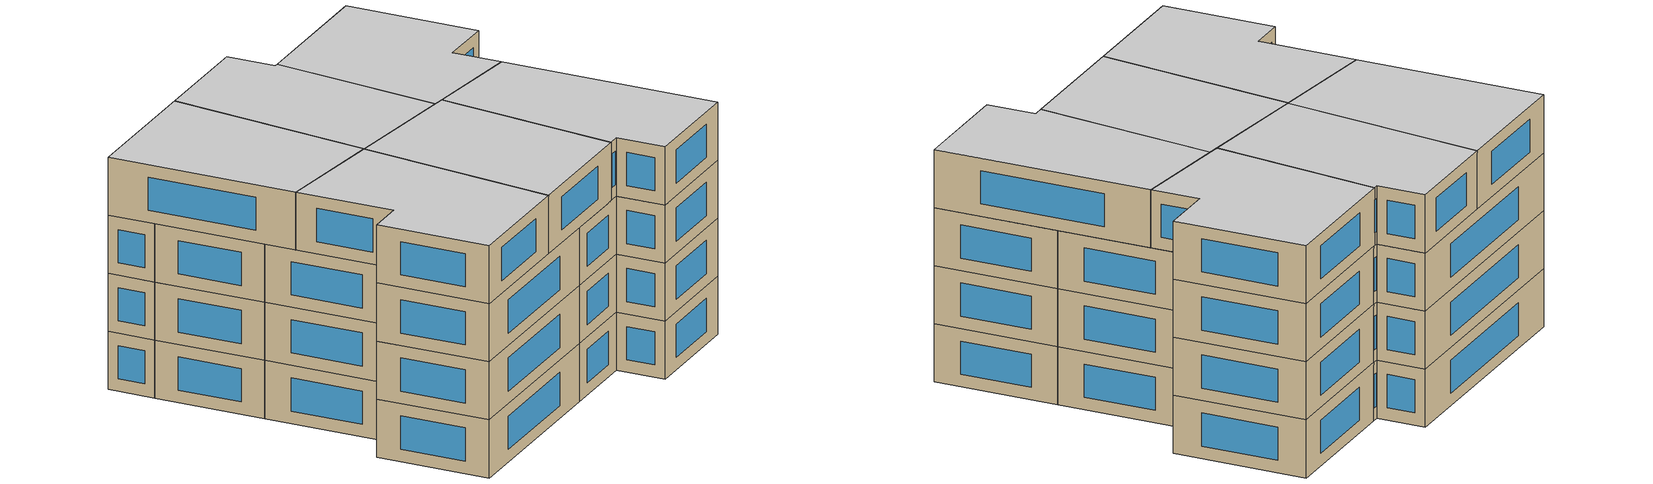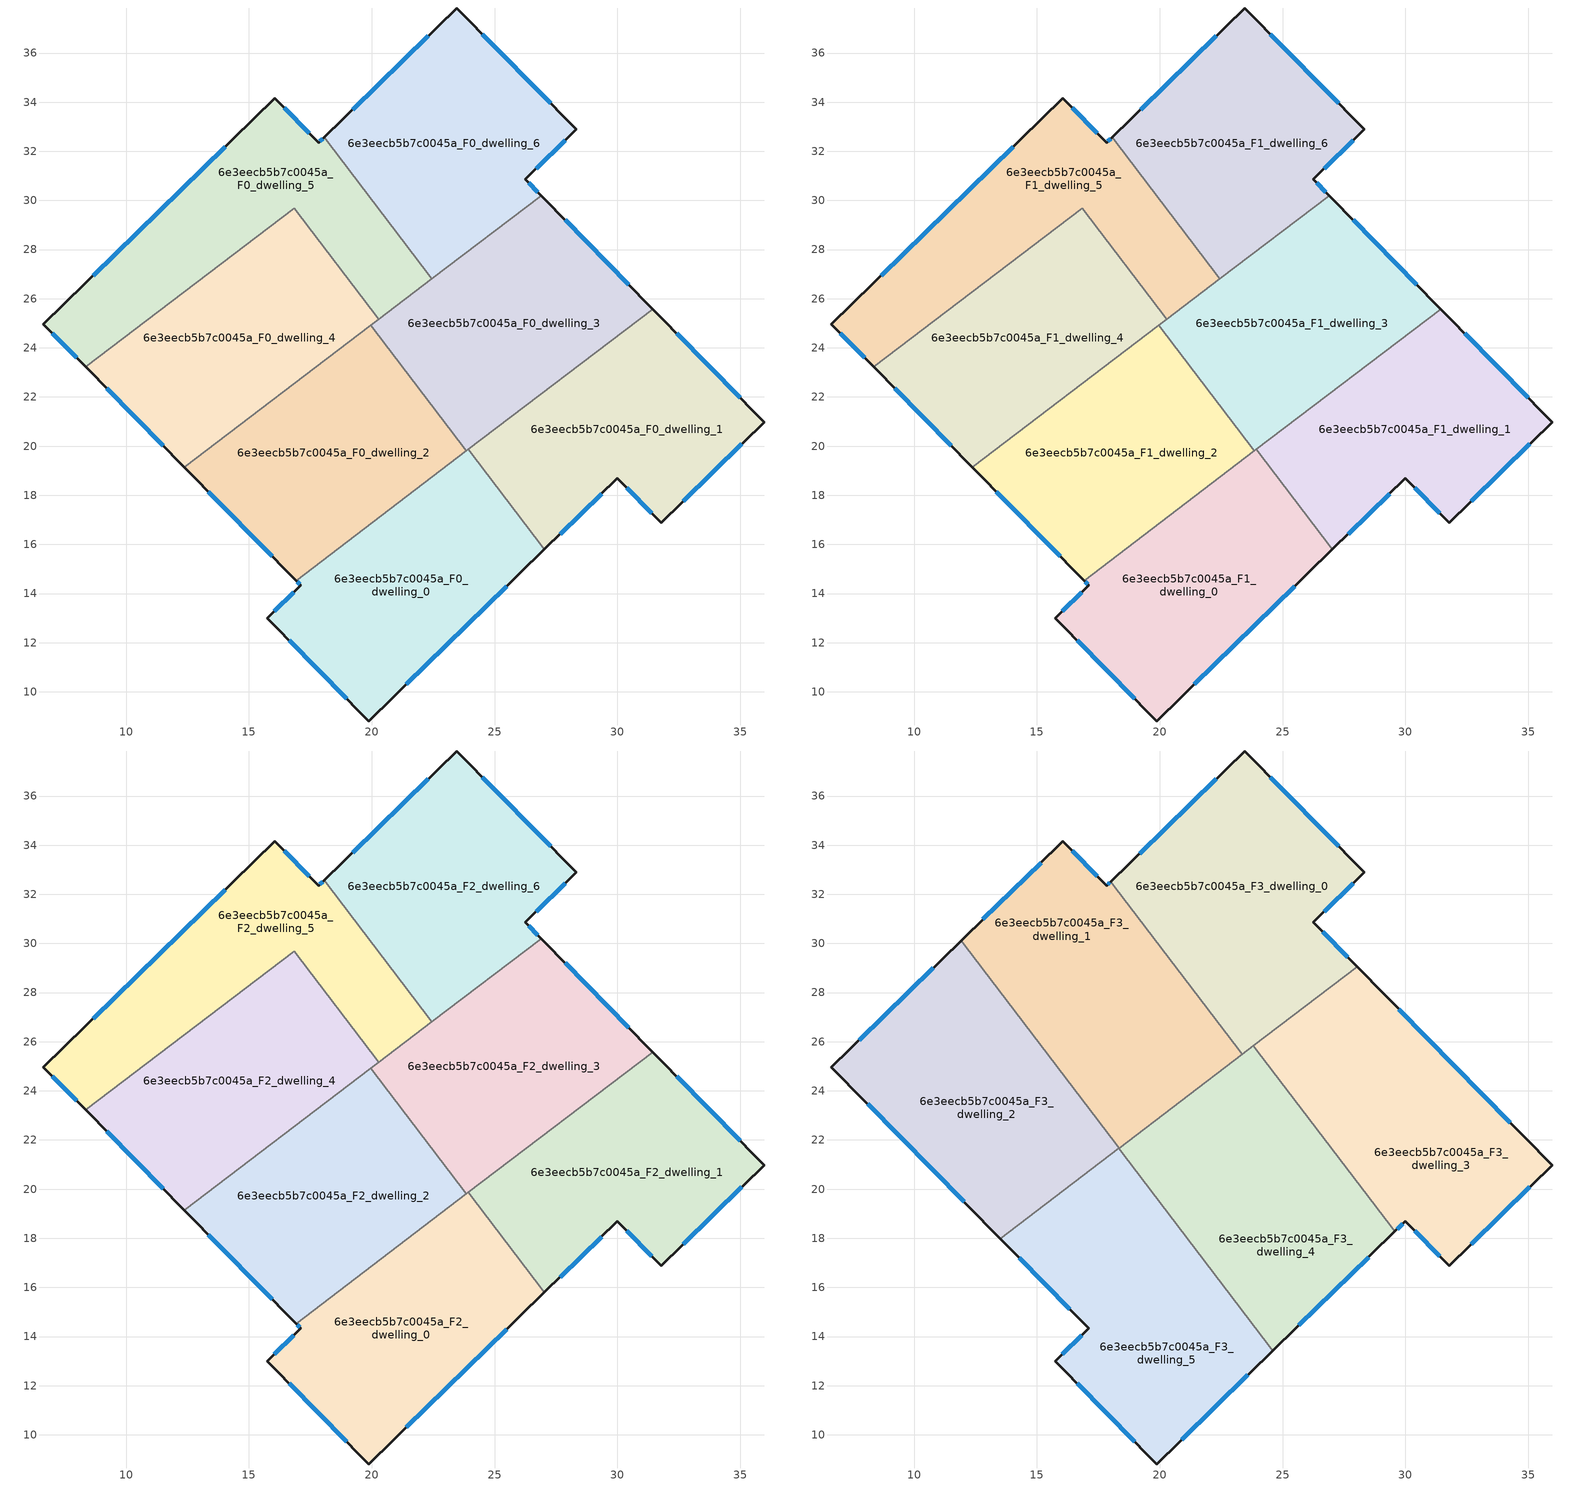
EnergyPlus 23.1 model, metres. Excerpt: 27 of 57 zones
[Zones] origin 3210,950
6e3eecb5b7c0045a_F0_dwelling_0
 floor ground (EU_floor_Construction): 23.93,19.86 27.03,15.8 19.88,8.81 15.75,13 17.11,14.33 16.92,14.52 z0
 wall outside (EU_wall_Construction): 16.92,14.52 17.11,14.33 15.75,13 19.88,8.81 27.03,15.8 z0:3
 wall to 6e3eecb5b7c0045a_F0_dwelling_1 (EU_wall_Construction): 27.03,15.8 23.93,19.86 z0:3
 wall to 6e3eecb5b7c0045a_F0_dwelling_2 (EU_wall_Construction): 23.85,19.8 16.92,14.52 z0:3
 wall to 6e3eecb5b7c0045a_F0_dwelling_3 (EU_wall_Construction): 23.93,19.86 23.85,19.8 z0:3
 window (EU_Window_Construction): 16.82,14.04 16.04,13.28 / 16.96,14.48 17.07,14.37 / 21.41,10.31 25.5,14.3 / 16.63,12.1 18.99,9.71 z0.64:2.36
6e3eecb5b7c0045a_F0_dwelling_1
 floor ground (EU_floor_Construction): 31.44,25.58 35.97,20.98 31.78,16.88 29.99,18.69 27.03,15.8 23.93,19.86 z0
 wall outside (EU_wall_Construction): 27.03,15.8 29.99,18.69 31.78,16.88 35.97,20.98 31.44,25.58 z0:3
 wall to 6e3eecb5b7c0045a_F0_dwelling_3 (EU_wall_Construction): 31.44,25.58 23.93,19.86 z0:3
 window (EU_Window_Construction): 35,21.96 32.41,24.59 / 32.67,17.76 35.07,20.1 / 30.37,18.3 31.39,17.27 / 27.66,16.42 29.36,18.07 z0.64:2.36
6e3eecb5b7c0045a_F0_dwelling_2
 floor ground (EU_floor_Construction): 19.96,24.91 23.85,19.8 16.92,14.52 12.38,19.14 z0
 wall outside (EU_wall_Construction): 12.38,19.14 16.92,14.52 z0:3
 wall to 6e3eecb5b7c0045a_F0_dwelling_3 (EU_wall_Construction): 23.85,19.8 19.96,24.91 z0:3
 wall to 6e3eecb5b7c0045a_F0_dwelling_4 (EU_wall_Construction): 19.96,24.91 12.38,19.14 z0:3
 window (EU_Window_Construction): 13.35,18.15 15.95,15.51 z0.64:2.36
6e3eecb5b7c0045a_F0_dwelling_3
 floor ground (EU_floor_Construction): 26.9,30.2 31.44,25.58 23.85,19.8 19.96,24.91 z0
 wall outside (EU_wall_Construction): 31.44,25.58 26.9,30.2 z0:3
 wall to 6e3eecb5b7c0045a_F0_dwelling_6 (EU_wall_Construction): 26.9,30.2 22.45,26.81 z0:3
 wall to 6e3eecb5b7c0045a_F0_dwelling_5 (EU_wall_Construction): 22.45,26.81 20.29,25.16 z0:3
 wall to 6e3eecb5b7c0045a_F0_dwelling_4 (EU_wall_Construction): 20.29,25.16 19.96,24.91 z0:3
 window (EU_Window_Construction): 30.47,26.57 27.87,29.21 z0.64:2.36
6e3eecb5b7c0045a_F0_dwelling_4
 floor ground (EU_floor_Construction): 16.84,29.69 20.29,25.16 12.38,19.14 8.35,23.22 z0
 wall outside (EU_wall_Construction): 8.35,23.22 12.38,19.14 z0:3
 wall to 6e3eecb5b7c0045a_F0_dwelling_5 (EU_wall_Construction): 20.29,25.16 16.84,29.69 8.35,23.22 z0:3
 window (EU_Window_Construction): 9.21,22.35 11.51,20.01 z0.64:2.36
6e3eecb5b7c0045a_F0_dwelling_5
 floor ground (EU_floor_Construction): 18.06,32.57 22.45,26.81 20.29,25.16 16.84,29.69 8.35,23.22 6.64,24.96 16.06,34.16 17.85,32.35 z0
 wall outside (EU_wall_Construction): 18.06,32.57 17.85,32.35 16.06,34.16 6.64,24.96 8.35,23.22 z0:3
 wall to 6e3eecb5b7c0045a_F0_dwelling_6 (EU_wall_Construction): 22.45,26.81 18.06,32.57 z0:3
 window (EU_Window_Construction): 7.01,24.59 7.99,23.59 / 14.04,32.19 8.66,26.93 / 17.46,32.74 16.44,33.77 / 18.02,32.52 17.89,32.4 z0.64:2.36
6e3eecb5b7c0045a_F0_dwelling_6
 floor ground (EU_floor_Construction): 23.46,37.83 28.32,32.89 26.24,30.86 26.9,30.2 22.45,26.81 18.06,32.57 z0
 wall outside (EU_wall_Construction): 26.9,30.2 26.24,30.86 28.32,32.89 23.46,37.83 18.06,32.57 z0:3
 window (EU_Window_Construction): 22.3,36.7 19.22,33.69 / 27.28,33.95 24.5,36.77 / 26.69,31.29 27.88,32.46 / 26.76,30.34 26.38,30.72 z0.64:2.36
6e3eecb5b7c0045a_F1_dwelling_0
 floor to 6e3eecb5b7c0045a_F0_dwelling_0 (EU_floor_Construction): 23.93,19.86 27.03,15.8 19.88,8.81 15.75,13 17.11,14.33 16.92,14.52 z3
 wall outside (EU_wall_Construction): 16.92,14.52 17.11,14.33 15.75,13 19.88,8.81 27.03,15.8 z3:6
 wall to 6e3eecb5b7c0045a_F1_dwelling_1 (EU_wall_Construction): 27.03,15.8 23.93,19.86 z3:6
 wall to 6e3eecb5b7c0045a_F1_dwelling_2 (EU_wall_Construction): 23.85,19.8 16.92,14.52 z3:6
 wall to 6e3eecb5b7c0045a_F1_dwelling_3 (EU_wall_Construction): 23.93,19.86 23.85,19.8 z3:6
 window (EU_Window_Construction): 16.82,14.04 16.04,13.28 / 16.96,14.48 17.07,14.37 / 21.41,10.31 25.5,14.3 / 16.63,12.1 18.99,9.71 z3.64:5.36
6e3eecb5b7c0045a_F1_dwelling_1
 floor to 6e3eecb5b7c0045a_F0_dwelling_1 (EU_floor_Construction): 31.44,25.58 35.97,20.98 31.78,16.88 29.99,18.69 27.03,15.8 23.93,19.86 z3
 wall outside (EU_wall_Construction): 27.03,15.8 29.99,18.69 31.78,16.88 35.97,20.98 31.44,25.58 z3:6
 wall to 6e3eecb5b7c0045a_F1_dwelling_3 (EU_wall_Construction): 31.44,25.58 23.93,19.86 z3:6
 window (EU_Window_Construction): 35,21.96 32.41,24.59 / 32.67,17.76 35.07,20.1 / 30.37,18.3 31.39,17.27 / 27.66,16.42 29.36,18.07 z3.64:5.36
6e3eecb5b7c0045a_F1_dwelling_2
 floor to 6e3eecb5b7c0045a_F0_dwelling_2 (EU_floor_Construction): 19.96,24.91 23.85,19.8 16.92,14.52 12.38,19.14 z3
 wall outside (EU_wall_Construction): 12.38,19.14 16.92,14.52 z3:6
 wall to 6e3eecb5b7c0045a_F1_dwelling_3 (EU_wall_Construction): 23.85,19.8 19.96,24.91 z3:6
 wall to 6e3eecb5b7c0045a_F1_dwelling_4 (EU_wall_Construction): 19.96,24.91 12.38,19.14 z3:6
 window (EU_Window_Construction): 13.35,18.15 15.95,15.51 z3.64:5.36
6e3eecb5b7c0045a_F1_dwelling_3
 floor to 6e3eecb5b7c0045a_F0_dwelling_3 (EU_floor_Construction): 26.9,30.2 31.44,25.58 23.85,19.8 19.96,24.91 z3
 wall outside (EU_wall_Construction): 31.44,25.58 26.9,30.2 z3:6
 wall to 6e3eecb5b7c0045a_F1_dwelling_6 (EU_wall_Construction): 26.9,30.2 22.45,26.81 z3:6
 wall to 6e3eecb5b7c0045a_F1_dwelling_5 (EU_wall_Construction): 22.45,26.81 20.29,25.16 z3:6
 wall to 6e3eecb5b7c0045a_F1_dwelling_4 (EU_wall_Construction): 20.29,25.16 19.96,24.91 z3:6
 window (EU_Window_Construction): 30.47,26.57 27.87,29.21 z3.64:5.36
6e3eecb5b7c0045a_F1_dwelling_4
 floor to 6e3eecb5b7c0045a_F0_dwelling_4 (EU_floor_Construction): 16.84,29.69 20.29,25.16 12.38,19.14 8.35,23.22 z3
 wall outside (EU_wall_Construction): 8.35,23.22 12.38,19.14 z3:6
 wall to 6e3eecb5b7c0045a_F1_dwelling_5 (EU_wall_Construction): 20.29,25.16 16.84,29.69 8.35,23.22 z3:6
 window (EU_Window_Construction): 9.21,22.35 11.51,20.01 z3.64:5.36
6e3eecb5b7c0045a_F1_dwelling_5
 floor to 6e3eecb5b7c0045a_F0_dwelling_5 (EU_floor_Construction): 18.06,32.57 22.45,26.81 20.29,25.16 16.84,29.69 8.35,23.22 6.64,24.96 16.06,34.16 17.85,32.35 z3
 wall outside (EU_wall_Construction): 18.06,32.57 17.85,32.35 16.06,34.16 6.64,24.96 8.35,23.22 z3:6
 wall to 6e3eecb5b7c0045a_F1_dwelling_6 (EU_wall_Construction): 22.45,26.81 18.06,32.57 z3:6
 window (EU_Window_Construction): 7.01,24.59 7.99,23.59 / 14.04,32.19 8.66,26.93 / 17.46,32.74 16.44,33.77 / 18.02,32.52 17.89,32.4 z3.64:5.36
6e3eecb5b7c0045a_F1_dwelling_6
 floor to 6e3eecb5b7c0045a_F0_dwelling_6 (EU_floor_Construction): 23.46,37.83 28.32,32.89 26.24,30.86 26.9,30.2 22.45,26.81 18.06,32.57 z3
 wall outside (EU_wall_Construction): 26.9,30.2 26.24,30.86 28.32,32.89 23.46,37.83 18.06,32.57 z3:6
 window (EU_Window_Construction): 22.3,36.7 19.22,33.69 / 27.28,33.95 24.5,36.77 / 26.69,31.29 27.88,32.46 / 26.76,30.34 26.38,30.72 z3.64:5.36
6e3eecb5b7c0045a_F2_dwelling_0
 floor to 6e3eecb5b7c0045a_F1_dwelling_0 (EU_floor_Construction): 23.93,19.86 27.03,15.8 19.88,8.81 15.75,13 17.11,14.33 16.92,14.52 z6
 wall outside (EU_wall_Construction): 16.92,14.52 17.11,14.33 15.75,13 19.88,8.81 27.03,15.8 z6:9
 wall to 6e3eecb5b7c0045a_F2_dwelling_1 (EU_wall_Construction): 27.03,15.8 23.93,19.86 z6:9
 wall to 6e3eecb5b7c0045a_F2_dwelling_2 (EU_wall_Construction): 23.85,19.8 16.92,14.52 z6:9
 wall to 6e3eecb5b7c0045a_F2_dwelling_3 (EU_wall_Construction): 23.93,19.86 23.85,19.8 z6:9
 window (EU_Window_Construction): 16.82,14.04 16.04,13.28 / 16.96,14.48 17.07,14.37 / 21.41,10.31 25.5,14.3 / 16.63,12.1 18.99,9.71 z6.64:8.36
 ceiling adiabatic (EU_roof_Construction): 27.03,15.8 23.93,19.86 21.25,17.82 24.6,13.42 z9
6e3eecb5b7c0045a_F2_dwelling_1
 floor to 6e3eecb5b7c0045a_F1_dwelling_1 (EU_floor_Construction): 31.44,25.58 35.97,20.98 31.78,16.88 29.99,18.69 27.03,15.8 23.93,19.86 z6
 wall outside (EU_wall_Construction): 27.03,15.8 29.99,18.69 31.78,16.88 35.97,20.98 31.44,25.58 z6:9
 wall to 6e3eecb5b7c0045a_F2_dwelling_3 (EU_wall_Construction): 31.44,25.58 23.93,19.86 z6:9
 window (EU_Window_Construction): 35,21.96 32.41,24.59 / 32.67,17.76 35.07,20.1 / 30.37,18.3 31.39,17.27 / 27.66,16.42 29.36,18.07 z6.64:8.36
 ceiling adiabatic (EU_roof_Construction): 29.57,18.28 26.74,22 23.93,19.86 27.03,15.8 z9
6e3eecb5b7c0045a_F2_dwelling_2
 floor to 6e3eecb5b7c0045a_F1_dwelling_2 (EU_floor_Construction): 19.96,24.91 23.85,19.8 16.92,14.52 12.38,19.14 z6
 wall outside (EU_wall_Construction): 12.38,19.14 16.92,14.52 z6:9
 wall to 6e3eecb5b7c0045a_F2_dwelling_3 (EU_wall_Construction): 23.85,19.8 19.96,24.91 z6:9
 wall to 6e3eecb5b7c0045a_F2_dwelling_4 (EU_wall_Construction): 19.96,24.91 12.38,19.14 z6:9
 window (EU_Window_Construction): 13.35,18.15 15.95,15.51 z6.64:8.36
 ceiling adiabatic (EU_roof_Construction): 20.94,23.64 19.96,24.91 12.38,19.14 13.51,17.98 z9
6e3eecb5b7c0045a_F2_dwelling_3
 floor to 6e3eecb5b7c0045a_F1_dwelling_3 (EU_floor_Construction): 26.9,30.2 31.44,25.58 23.85,19.8 19.96,24.91 z6
 wall outside (EU_wall_Construction): 31.44,25.58 26.9,30.2 z6:9
 wall to 6e3eecb5b7c0045a_F2_dwelling_6 (EU_wall_Construction): 26.9,30.2 22.45,26.81 z6:9
 wall to 6e3eecb5b7c0045a_F2_dwelling_5 (EU_wall_Construction): 22.45,26.81 20.29,25.16 z6:9
 wall to 6e3eecb5b7c0045a_F2_dwelling_4 (EU_wall_Construction): 20.29,25.16 19.96,24.91 z6:9
 window (EU_Window_Construction): 30.47,26.57 27.87,29.21 z6.64:8.36
6e3eecb5b7c0045a_F2_dwelling_4
 floor to 6e3eecb5b7c0045a_F1_dwelling_4 (EU_floor_Construction): 16.84,29.69 20.29,25.16 12.38,19.14 8.35,23.22 z6
 wall outside (EU_wall_Construction): 8.35,23.22 12.38,19.14 z6:9
 wall to 6e3eecb5b7c0045a_F2_dwelling_5 (EU_wall_Construction): 20.29,25.16 16.84,29.69 8.35,23.22 z6:9
 window (EU_Window_Construction): 9.21,22.35 11.51,20.01 z6.64:8.36
6e3eecb5b7c0045a_F2_dwelling_5
 floor to 6e3eecb5b7c0045a_F1_dwelling_5 (EU_floor_Construction): 18.06,32.57 22.45,26.81 20.29,25.16 16.84,29.69 8.35,23.22 6.64,24.96 16.06,34.16 17.85,32.35 z6
 wall outside (EU_wall_Construction): 18.06,32.57 17.85,32.35 16.06,34.16 6.64,24.96 8.35,23.22 z6:9
 wall to 6e3eecb5b7c0045a_F2_dwelling_6 (EU_wall_Construction): 22.45,26.81 18.06,32.57 z6:9
 window (EU_Window_Construction): 7.01,24.59 7.99,23.59 / 14.04,32.19 8.66,26.93 / 17.46,32.74 16.44,33.77 / 18.02,32.52 17.89,32.4 z6.64:8.36
6e3eecb5b7c0045a_F2_dwelling_6
 floor to 6e3eecb5b7c0045a_F1_dwelling_6 (EU_floor_Construction): 23.46,37.83 28.32,32.89 26.24,30.86 26.9,30.2 22.45,26.81 18.06,32.57 z6
 wall outside (EU_wall_Construction): 26.9,30.2 26.24,30.86 28.32,32.89 23.46,37.83 18.06,32.57 z6:9
 window (EU_Window_Construction): 22.3,36.7 19.22,33.69 / 27.28,33.95 24.5,36.77 / 26.69,31.29 27.88,32.46 / 26.76,30.34 26.38,30.72 z6.64:8.36
6e3eecb5b7c0045a_F3_dwelling_0
 floor to 6e3eecb5b7c0045a_F2_dwelling_6 (EU_floor_Construction): 23.46,37.83 28.32,32.89 26.24,30.86 26.9,30.19 22.45,26.81 18.06,32.56 z9
 floor to 6e3eecb5b7c0045a_F2_dwelling_5 (EU_floor_Construction): 18.06,32.56 22.45,26.81 22.39,26.76 18.01,32.51 z9
 floor to 6e3eecb5b7c0045a_F2_dwelling_3 (EU_floor_Construction): 26.9,30.19 28.03,29.04 23.36,25.49 22.39,26.76 z9
 wall outside (EU_wall_Construction): 28.03,29.04 26.24,30.86 28.32,32.89 23.46,37.83 18.01,32.51 z9:12
 wall to 6e3eecb5b7c0045a_F3_dwelling_1 (EU_wall_Construction): 18.01,32.51 23.36,25.49 z9:12
 wall to 6e3eecb5b7c0045a_F3_dwelling_3 (EU_wall_Construction): 23.82,25.83 28.03,29.04 z9:12
 wall to 6e3eecb5b7c0045a_F3_dwelling_4 (EU_wall_Construction): 23.36,25.49 23.82,25.83 z9:12
 window (EU_Window_Construction): 27.65,29.43 26.63,30.47 / 22.29,36.69 19.18,33.65 / 27.28,33.95 24.5,36.77 / 26.69,31.29 27.88,32.46 z9.64:11.36
 ceiling to 6e3eecb5b7c0045a_F4_dwelling_0 (EU_floor_Construction): 28.03,29.04 26.24,30.86 28.32,32.89 23.46,37.83 18.01,32.51 23.36,25.49 z12
6e3eecb5b7c0045a_F3_dwelling_1
 floor to 6e3eecb5b7c0045a_F2_dwelling_5 (EU_floor_Construction): 18.01,32.51 22.39,26.76 20.29,25.16 16.84,29.69 13.93,27.47 11.92,30.11 16.06,34.16 17.85,32.35 z9
 floor to 6e3eecb5b7c0045a_F2_dwelling_4 (EU_floor_Construction): 16.84,29.69 20.29,25.16 17.38,22.94 13.93,27.47 z9
 floor to 6e3eecb5b7c0045a_F2_dwelling_3 (EU_floor_Construction): 22.39,26.76 23.36,25.49 20.94,23.64 19.96,24.91 z9
 floor adiabatic (EU_floor_Construction): 19.96,24.91 20.94,23.64 18.35,21.67 17.38,22.94 z9
 wall outside (EU_wall_Construction): 18.01,32.51 17.85,32.35 16.06,34.16 11.91,30.11 z9:12
 wall to 6e3eecb5b7c0045a_F3_dwelling_2 (EU_wall_Construction): 11.91,30.11 18.35,21.67 z9:12
 wall to 6e3eecb5b7c0045a_F3_dwelling_4 (EU_wall_Construction): 18.35,21.67 23.36,25.49 z9:12
 window (EU_Window_Construction): 15.17,33.29 12.8,30.98 / 17.46,32.74 16.44,33.77 / 17.98,32.48 17.88,32.39 z9.64:11.36
 ceiling to 6e3eecb5b7c0045a_F4_dwelling_1 (EU_floor_Construction): 23.36,25.49 18.01,32.51 17.85,32.35 16.06,34.16 11.91,30.11 18.35,21.67 z12
6e3eecb5b7c0045a_F3_dwelling_2
 floor to 6e3eecb5b7c0045a_F2_dwelling_4 (EU_floor_Construction): 13.93,27.47 17.38,22.94 12.38,19.14 8.35,23.22 z9
 floor to 6e3eecb5b7c0045a_F2_dwelling_5 (EU_floor_Construction): 11.92,30.11 13.93,27.47 8.35,23.22 6.64,24.96 z9
 floor adiabatic (EU_floor_Construction): 17.38,22.94 18.35,21.67 13.51,17.98 12.38,19.14 z9
 wall outside (EU_wall_Construction): 11.91,30.11 6.64,24.96 13.51,17.98 z9:12
 wall to 6e3eecb5b7c0045a_F3_dwelling_5 (EU_wall_Construction): 13.51,17.98 18.33,21.65 z9:12
 wall to 6e3eecb5b7c0045a_F3_dwelling_4 (EU_wall_Construction): 18.33,21.65 18.35,21.67 z9:12
 window (EU_Window_Construction): 8.11,23.47 12.04,19.48 / 10.78,29.01 7.77,26.06 z9.64:11.36
 ceiling to 6e3eecb5b7c0045a_F4_dwelling_2 (EU_floor_Construction): 18.35,21.67 11.91,30.11 6.64,24.96 13.51,17.98 z12
6e3eecb5b7c0045a_F3_dwelling_3
 floor to 6e3eecb5b7c0045a_F2_dwelling_1 (EU_floor_Construction): 31.44,25.58 35.97,20.98 31.78,16.88 29.99,18.69 29.57,18.28 26.74,22 z9
 floor to 6e3eecb5b7c0045a_F2_dwelling_3 (EU_floor_Construction): 28.03,29.04 31.44,25.58 26.74,22 23.82,25.83 z9
 wall outside (EU_wall_Construction): 29.57,18.28 29.99,18.69 31.78,16.88 35.97,20.98 28.03,29.04 z9:12
 wall to 6e3eecb5b7c0045a_F3_dwelling_4 (EU_wall_Construction): 23.82,25.83 29.57,18.28 z9:12
 window (EU_Window_Construction): 34.27,22.7 29.73,27.31 / 32.67,17.76 35.07,20.1 / 30.37,18.3 31.39,17.27 / 29.66,18.36 29.9,18.6 z9.64:11.36
 ceiling to 6e3eecb5b7c0045a_F4_dwelling_3 (EU_floor_Construction): 35.97,20.98 28.03,29.04 23.82,25.83 29.57,18.28 29.99,18.69 31.78,16.88 z12
6e3eecb5b7c0045a_F3_dwelling_4
 floor to 6e3eecb5b7c0045a_F2_dwelling_2 (EU_floor_Construction): 20.94,23.64 23.85,19.8 21.25,17.82 18.33,21.65 z9
 floor to 6e3eecb5b7c0045a_F2_dwelling_3 (EU_floor_Construction): 23.82,25.83 26.74,22 23.85,19.8 20.94,23.64 z9
 floor adiabatic (EU_floor_Construction): 26.74,22 29.57,18.28 24.6,13.42 21.25,17.82 z9
 wall outside (EU_wall_Construction): 24.6,13.42 29.57,18.28 z9:12
 wall to 6e3eecb5b7c0045a_F3_dwelling_5 (EU_wall_Construction): 18.33,21.65 24.6,13.42 z9:12
 window (EU_Window_Construction): 25.66,14.46 28.5,17.24 z9.64:11.36
 ceiling to 6e3eecb5b7c0045a_F4_dwelling_4 (EU_floor_Construction): 29.57,18.28 23.82,25.83 18.33,21.65 24.6,13.42 z12
6e3eecb5b7c0045a_F3_dwelling_5
 floor to 6e3eecb5b7c0045a_F2_dwelling_0 (EU_floor_Construction): 21.25,17.82 24.6,13.42 19.88,8.81 15.75,13 17.11,14.33 16.92,14.52 z9
 floor to 6e3eecb5b7c0045a_F2_dwelling_2 (EU_floor_Construction): 18.33,21.65 21.25,17.82 16.92,14.52 13.51,17.98 z9
 wall outside (EU_wall_Construction): 13.51,17.98 17.11,14.33 15.75,13 19.88,8.81 24.6,13.42 z9:12
 window (EU_Window_Construction): 14.28,17.2 16.34,15.11 / 20.89,9.8 23.59,12.44 / 16.63,12.1 18.99,9.71 / 16.82,14.04 16.04,13.28 z9.64:11.36
 ceiling to 6e3eecb5b7c0045a_F4_dwelling_5 (EU_floor_Construction): 24.6,13.42 18.33,21.65 13.51,17.98 17.11,14.33 15.75,13 19.88,8.81 z12
[Building]
EU S2 Campaign: North Axis=0; Terrain=City; Solar Distribution=FullExterior
[Site:Location]
Yerevan-Zvartnots.Intl.AP: Latitude=40.15; Longitude=44.383; Time Zone=4; Elevation=854
[SizingPeriod:WeatherFileDays]
AnnualSizingPeriod: Begin Month=1; Begin Day of Month=1; End Month=12; End Day of Month=31; Day of Week for Start Day=Monday; Use Weather File Daylight Saving Period=No; Use Weather File Rain and Snow Indicators=No
[MATERIAL]
EU_InternalMass_Material: Roughness=MediumRough; Thickness=0.1; Conductivity=1; Density=1800; Specific Heat=900; Thermal Absorptance=0.9; Solar Absorptance=0.7; Visible Absorptance=0.7
[MATERIAL:NOMASS] Roughness=MediumRough; Thermal Absorptance=0.9; Solar Absorptance=0.7; Visible Absorptance=0.7
Name | Thermal Resistance
EU_wall_NoMass | 1.05043
EU_roof_NoMass | 1.45357
EU_floor_NoMass | 0.478065
[WINDOWMATERIAL:SIMPLEGLAZINGSYSTEM]
EU_Window_SimpleGlazing: UFactor=2.5566; Solar Heat Gain Coefficient=0.75; Visible Transmittance=0.75
[CONSTRUCTION]
EU_wall_Construction: EU_wall_NoMass
EU_roof_Construction: EU_roof_NoMass
EU_floor_Construction: EU_floor_NoMass
EU_Window_Construction: EU_Window_SimpleGlazing
EU_InternalMass_Construction: EU_InternalMass_Material
[ZONE] Type=1; Multiplier=1; Ceiling Height=autocalculate; Floor Area=autocalculate; Part of Total Floor Area=Yes
Name | Volume
6e3eecb5b7c0045a_F0_dwelling_0; 6e3eecb5b7c0045a_F1_dwelling_0; 6e3eecb5b7c0045a_F2_dwelling_0 | 175.846
6e3eecb5b7c0045a_F3_dwelling_0; 6e3eecb5b7c0045a_F3_dwelling_2 | 205.167
6e3eecb5b7c0045a_F0_dwelling_1; 6e3eecb5b7c0045a_F1_dwelling_1; 6e3eecb5b7c0045a_F2_dwelling_1 | 175.845
6e3eecb5b7c0045a_F3_dwelling_1 | 205.18
6e3eecb5b7c0045a_F0_dwelling_2; 6e3eecb5b7c0045a_F1_dwelling_2; 6e3eecb5b7c0045a_F2_dwelling_2; 6e3eecb5b7c0045a_F0_dwelling_5; 6e3eecb5b7c0045a_F1_dwelling_5; 6e3eecb5b7c0045a_F2_dwelling_5 | 175.863
6e3eecb5b7c0045a_F0_dwelling_3; 6e3eecb5b7c0045a_F1_dwelling_3; 6e3eecb5b7c0045a_F2_dwelling_3 | 175.853
6e3eecb5b7c0045a_F3_dwelling_3 | 205.171
6e3eecb5b7c0045a_F0_dwelling_4; 6e3eecb5b7c0045a_F1_dwelling_4; 6e3eecb5b7c0045a_F2_dwelling_4 | 175.873
6e3eecb5b7c0045a_F3_dwelling_4 | 205.154
6e3eecb5b7c0045a_F3_dwelling_5 | 205.169
6e3eecb5b7c0045a_F0_dwelling_6; 6e3eecb5b7c0045a_F1_dwelling_6; 6e3eecb5b7c0045a_F2_dwelling_6 | 175.85
[INTERNALMASS] Construction=EU_InternalMass_Construction
Name | Zone or ZoneList | Surface Area
6e3eecb5b7c0045a_F0_dwelling_0_EU_InternalMass | 6e3eecb5b7c0045a_F0_dwelling_0 | 58.6158
6e3eecb5b7c0045a_F0_dwelling_1_EU_InternalMass | 6e3eecb5b7c0045a_F0_dwelling_1 | 58.6149
6e3eecb5b7c0045a_F0_dwelling_2_EU_InternalMass | 6e3eecb5b7c0045a_F0_dwelling_2 | 58.6198
6e3eecb5b7c0045a_F0_dwelling_3_EU_InternalMass | 6e3eecb5b7c0045a_F0_dwelling_3 | 58.6175
6e3eecb5b7c0045a_F0_dwelling_4_EU_InternalMass | 6e3eecb5b7c0045a_F0_dwelling_4 | 58.624
6e3eecb5b7c0045a_F0_dwelling_5_EU_InternalMass | 6e3eecb5b7c0045a_F0_dwelling_5 | 58.6209
6e3eecb5b7c0045a_F0_dwelling_6_EU_InternalMass | 6e3eecb5b7c0045a_F0_dwelling_6 | 58.6156
6e3eecb5b7c0045a_F1_dwelling_0_EU_InternalMass | 6e3eecb5b7c0045a_F1_dwelling_0 | 58.6158
6e3eecb5b7c0045a_F1_dwelling_1_EU_InternalMass | 6e3eecb5b7c0045a_F1_dwelling_1 | 58.6149
6e3eecb5b7c0045a_F1_dwelling_2_EU_InternalMass | 6e3eecb5b7c0045a_F1_dwelling_2 | 58.6198
6e3eecb5b7c0045a_F1_dwelling_3_EU_InternalMass | 6e3eecb5b7c0045a_F1_dwelling_3 | 58.6175
6e3eecb5b7c0045a_F1_dwelling_4_EU_InternalMass | 6e3eecb5b7c0045a_F1_dwelling_4 | 58.624
6e3eecb5b7c0045a_F1_dwelling_5_EU_InternalMass | 6e3eecb5b7c0045a_F1_dwelling_5 | 58.6209
6e3eecb5b7c0045a_F1_dwelling_6_EU_InternalMass | 6e3eecb5b7c0045a_F1_dwelling_6 | 58.6156
6e3eecb5b7c0045a_F2_dwelling_0_EU_InternalMass | 6e3eecb5b7c0045a_F2_dwelling_0 | 58.6158
6e3eecb5b7c0045a_F2_dwelling_1_EU_InternalMass | 6e3eecb5b7c0045a_F2_dwelling_1 | 58.6149
6e3eecb5b7c0045a_F2_dwelling_2_EU_InternalMass | 6e3eecb5b7c0045a_F2_dwelling_2 | 58.6198
6e3eecb5b7c0045a_F2_dwelling_3_EU_InternalMass | 6e3eecb5b7c0045a_F2_dwelling_3 | 58.6175
6e3eecb5b7c0045a_F2_dwelling_4_EU_InternalMass | 6e3eecb5b7c0045a_F2_dwelling_4 | 58.624
6e3eecb5b7c0045a_F2_dwelling_5_EU_InternalMass | 6e3eecb5b7c0045a_F2_dwelling_5 | 58.6209
6e3eecb5b7c0045a_F2_dwelling_6_EU_InternalMass | 6e3eecb5b7c0045a_F2_dwelling_6 | 58.6156
6e3eecb5b7c0045a_F3_dwelling_0_EU_InternalMass | 6e3eecb5b7c0045a_F3_dwelling_0 | 68.3889
6e3eecb5b7c0045a_F3_dwelling_1_EU_InternalMass | 6e3eecb5b7c0045a_F3_dwelling_1 | 68.3933
6e3eecb5b7c0045a_F3_dwelling_2_EU_InternalMass | 6e3eecb5b7c0045a_F3_dwelling_2 | 68.389
6e3eecb5b7c0045a_F3_dwelling_3_EU_InternalMass | 6e3eecb5b7c0045a_F3_dwelling_3 | 68.3903
6e3eecb5b7c0045a_F3_dwelling_4_EU_InternalMass | 6e3eecb5b7c0045a_F3_dwelling_4 | 68.3846
6e3eecb5b7c0045a_F3_dwelling_5_EU_InternalMass | 6e3eecb5b7c0045a_F3_dwelling_5 | 68.3897
[OTHEREQUIPMENT] Fuel Type=Electricity; Design Level Calculation Method=Watts/Area; Power per Zone Floor Area=1; Fraction Latent=0; Fraction Radiant=0; Fraction Lost=0; Carbon Dioxide Generation Rate=0; EndUse Subcategory=EU_Step8_InternalGains
Name | Zone or ZoneList or Space or SpaceList | Schedule
EU_Step8_InternalGain_6e3eecb5b7c0045a_F0_dwelling_0_f000 | 6e3eecb5b7c0045a_F0_dwelling_0 | EU_Step8_GainSchedule_6e3eecb5b7c0045a_F0_dwelling_0_f000
EU_Step8_InternalGain_6e3eecb5b7c0045a_F0_dwelling_1_f000 | 6e3eecb5b7c0045a_F0_dwelling_1 | EU_Step8_GainSchedule_6e3eecb5b7c0045a_F0_dwelling_1_f000
EU_Step8_InternalGain_6e3eecb5b7c0045a_F0_dwelling_2_f000 | 6e3eecb5b7c0045a_F0_dwelling_2 | EU_Step8_GainSchedule_6e3eecb5b7c0045a_F0_dwelling_2_f000
EU_Step8_InternalGain_6e3eecb5b7c0045a_F0_dwelling_3_f000 | 6e3eecb5b7c0045a_F0_dwelling_3 | EU_Step8_GainSchedule_6e3eecb5b7c0045a_F0_dwelling_3_f000
EU_Step8_InternalGain_6e3eecb5b7c0045a_F0_dwelling_4_f000 | 6e3eecb5b7c0045a_F0_dwelling_4 | EU_Step8_GainSchedule_6e3eecb5b7c0045a_F0_dwelling_4_f000
EU_Step8_InternalGain_6e3eecb5b7c0045a_F0_dwelling_5_f000 | 6e3eecb5b7c0045a_F0_dwelling_5 | EU_Step8_GainSchedule_6e3eecb5b7c0045a_F0_dwelling_5_f000
EU_Step8_InternalGain_6e3eecb5b7c0045a_F0_dwelling_6_f000 | 6e3eecb5b7c0045a_F0_dwelling_6 | EU_Step8_GainSchedule_6e3eecb5b7c0045a_F0_dwelling_6_f000
EU_Step8_InternalGain_6e3eecb5b7c0045a_F1_dwelling_0_f000 | 6e3eecb5b7c0045a_F1_dwelling_0 | EU_Step8_GainSchedule_6e3eecb5b7c0045a_F1_dwelling_0_f000
EU_Step8_InternalGain_6e3eecb5b7c0045a_F1_dwelling_1_f000 | 6e3eecb5b7c0045a_F1_dwelling_1 | EU_Step8_GainSchedule_6e3eecb5b7c0045a_F1_dwelling_1_f000
EU_Step8_InternalGain_6e3eecb5b7c0045a_F1_dwelling_2_f000 | 6e3eecb5b7c0045a_F1_dwelling_2 | EU_Step8_GainSchedule_6e3eecb5b7c0045a_F1_dwelling_2_f000
EU_Step8_InternalGain_6e3eecb5b7c0045a_F1_dwelling_3_f000 | 6e3eecb5b7c0045a_F1_dwelling_3 | EU_Step8_GainSchedule_6e3eecb5b7c0045a_F1_dwelling_3_f000
EU_Step8_InternalGain_6e3eecb5b7c0045a_F1_dwelling_4_f000 | 6e3eecb5b7c0045a_F1_dwelling_4 | EU_Step8_GainSchedule_6e3eecb5b7c0045a_F1_dwelling_4_f000
EU_Step8_InternalGain_6e3eecb5b7c0045a_F1_dwelling_5_f000 | 6e3eecb5b7c0045a_F1_dwelling_5 | EU_Step8_GainSchedule_6e3eecb5b7c0045a_F1_dwelling_5_f000
EU_Step8_InternalGain_6e3eecb5b7c0045a_F1_dwelling_6_f000 | 6e3eecb5b7c0045a_F1_dwelling_6 | EU_Step8_GainSchedule_6e3eecb5b7c0045a_F1_dwelling_6_f000
EU_Step8_InternalGain_6e3eecb5b7c0045a_F2_dwelling_0_f000 | 6e3eecb5b7c0045a_F2_dwelling_0 | EU_Step8_GainSchedule_6e3eecb5b7c0045a_F2_dwelling_0_f000
EU_Step8_InternalGain_6e3eecb5b7c0045a_F2_dwelling_1_f000 | 6e3eecb5b7c0045a_F2_dwelling_1 | EU_Step8_GainSchedule_6e3eecb5b7c0045a_F2_dwelling_1_f000
EU_Step8_InternalGain_6e3eecb5b7c0045a_F2_dwelling_2_f000 | 6e3eecb5b7c0045a_F2_dwelling_2 | EU_Step8_GainSchedule_6e3eecb5b7c0045a_F2_dwelling_2_f000
EU_Step8_InternalGain_6e3eecb5b7c0045a_F2_dwelling_3_f000 | 6e3eecb5b7c0045a_F2_dwelling_3 | EU_Step8_GainSchedule_6e3eecb5b7c0045a_F2_dwelling_3_f000
EU_Step8_InternalGain_6e3eecb5b7c0045a_F2_dwelling_4_f000 | 6e3eecb5b7c0045a_F2_dwelling_4 | EU_Step8_GainSchedule_6e3eecb5b7c0045a_F2_dwelling_4_f000
EU_Step8_InternalGain_6e3eecb5b7c0045a_F2_dwelling_5_f000 | 6e3eecb5b7c0045a_F2_dwelling_5 | EU_Step8_GainSchedule_6e3eecb5b7c0045a_F2_dwelling_5_f000
EU_Step8_InternalGain_6e3eecb5b7c0045a_F2_dwelling_6_f000 | 6e3eecb5b7c0045a_F2_dwelling_6 | EU_Step8_GainSchedule_6e3eecb5b7c0045a_F2_dwelling_6_f000
EU_Step8_InternalGain_6e3eecb5b7c0045a_F3_dwelling_0_f000 | 6e3eecb5b7c0045a_F3_dwelling_0 | EU_Step8_GainSchedule_6e3eecb5b7c0045a_F3_dwelling_0_f000
EU_Step8_InternalGain_6e3eecb5b7c0045a_F3_dwelling_1_f000 | 6e3eecb5b7c0045a_F3_dwelling_1 | EU_Step8_GainSchedule_6e3eecb5b7c0045a_F3_dwelling_1_f000
EU_Step8_InternalGain_6e3eecb5b7c0045a_F3_dwelling_2_f000 | 6e3eecb5b7c0045a_F3_dwelling_2 | EU_Step8_GainSchedule_6e3eecb5b7c0045a_F3_dwelling_2_f000
EU_Step8_InternalGain_6e3eecb5b7c0045a_F3_dwelling_3_f000 | 6e3eecb5b7c0045a_F3_dwelling_3 | EU_Step8_GainSchedule_6e3eecb5b7c0045a_F3_dwelling_3_f000
EU_Step8_InternalGain_6e3eecb5b7c0045a_F3_dwelling_4_f000 | 6e3eecb5b7c0045a_F3_dwelling_4 | EU_Step8_GainSchedule_6e3eecb5b7c0045a_F3_dwelling_4_f000
EU_Step8_InternalGain_6e3eecb5b7c0045a_F3_dwelling_5_f000 | 6e3eecb5b7c0045a_F3_dwelling_5 | EU_Step8_GainSchedule_6e3eecb5b7c0045a_F3_dwelling_5_f000
[ZONEVENTILATION:DESIGNFLOWRATE] Schedule=EU_AlwaysOn; Design Flow Rate Calculation Method=AirChanges/Hour; Air Changes per Hour=0.557805; Ventilation Type=Natural; Fan Pressure Rise=0; Fan Total Efficiency=1; Constant Term Coefficient=1; Temperature Term Coefficient=0; Velocity Term Coefficient=0; Velocity Squared Term Coefficient=0; Minimum Indoor Temperature=-100; Maximum Indoor Temperature=100; Delta Temperature=-100; Minimum Outdoor Temperature=-100; Maximum Outdoor Temperature=100; Maximum Wind Speed=40
Name | Zone or ZoneList or Space or SpaceList
EU_ConstantAir_6e3eecb5b7c0045a_F0_dwelling_0 | 6e3eecb5b7c0045a_F0_dwelling_0
EU_ConstantAir_6e3eecb5b7c0045a_F0_dwelling_1 | 6e3eecb5b7c0045a_F0_dwelling_1
EU_ConstantAir_6e3eecb5b7c0045a_F0_dwelling_2 | 6e3eecb5b7c0045a_F0_dwelling_2
EU_ConstantAir_6e3eecb5b7c0045a_F0_dwelling_3 | 6e3eecb5b7c0045a_F0_dwelling_3
EU_ConstantAir_6e3eecb5b7c0045a_F0_dwelling_4 | 6e3eecb5b7c0045a_F0_dwelling_4
EU_ConstantAir_6e3eecb5b7c0045a_F0_dwelling_5 | 6e3eecb5b7c0045a_F0_dwelling_5
EU_ConstantAir_6e3eecb5b7c0045a_F0_dwelling_6 | 6e3eecb5b7c0045a_F0_dwelling_6
EU_ConstantAir_6e3eecb5b7c0045a_F1_dwelling_0 | 6e3eecb5b7c0045a_F1_dwelling_0
EU_ConstantAir_6e3eecb5b7c0045a_F1_dwelling_1 | 6e3eecb5b7c0045a_F1_dwelling_1
EU_ConstantAir_6e3eecb5b7c0045a_F1_dwelling_2 | 6e3eecb5b7c0045a_F1_dwelling_2
EU_ConstantAir_6e3eecb5b7c0045a_F1_dwelling_3 | 6e3eecb5b7c0045a_F1_dwelling_3
EU_ConstantAir_6e3eecb5b7c0045a_F1_dwelling_4 | 6e3eecb5b7c0045a_F1_dwelling_4
EU_ConstantAir_6e3eecb5b7c0045a_F1_dwelling_5 | 6e3eecb5b7c0045a_F1_dwelling_5
EU_ConstantAir_6e3eecb5b7c0045a_F1_dwelling_6 | 6e3eecb5b7c0045a_F1_dwelling_6
EU_ConstantAir_6e3eecb5b7c0045a_F2_dwelling_0 | 6e3eecb5b7c0045a_F2_dwelling_0
EU_ConstantAir_6e3eecb5b7c0045a_F2_dwelling_1 | 6e3eecb5b7c0045a_F2_dwelling_1
EU_ConstantAir_6e3eecb5b7c0045a_F2_dwelling_2 | 6e3eecb5b7c0045a_F2_dwelling_2
EU_ConstantAir_6e3eecb5b7c0045a_F2_dwelling_3 | 6e3eecb5b7c0045a_F2_dwelling_3
EU_ConstantAir_6e3eecb5b7c0045a_F2_dwelling_4 | 6e3eecb5b7c0045a_F2_dwelling_4
EU_ConstantAir_6e3eecb5b7c0045a_F2_dwelling_5 | 6e3eecb5b7c0045a_F2_dwelling_5
EU_ConstantAir_6e3eecb5b7c0045a_F2_dwelling_6 | 6e3eecb5b7c0045a_F2_dwelling_6
EU_ConstantAir_6e3eecb5b7c0045a_F3_dwelling_0 | 6e3eecb5b7c0045a_F3_dwelling_0
EU_ConstantAir_6e3eecb5b7c0045a_F3_dwelling_1 | 6e3eecb5b7c0045a_F3_dwelling_1
EU_ConstantAir_6e3eecb5b7c0045a_F3_dwelling_2 | 6e3eecb5b7c0045a_F3_dwelling_2
EU_ConstantAir_6e3eecb5b7c0045a_F3_dwelling_3 | 6e3eecb5b7c0045a_F3_dwelling_3
EU_ConstantAir_6e3eecb5b7c0045a_F3_dwelling_4 | 6e3eecb5b7c0045a_F3_dwelling_4
EU_ConstantAir_6e3eecb5b7c0045a_F3_dwelling_5 | 6e3eecb5b7c0045a_F3_dwelling_5
[HVACTEMPLATE:THERMOSTAT] Constant Heating Setpoint=20; Constant Cooling Setpoint=50
EU_HeatOnly_6e3eecb5b7c0045a_F0_dwelling_0; EU_HeatOnly_6e3eecb5b7c0045a_F0_dwelling_1; EU_HeatOnly_6e3eecb5b7c0045a_F0_dwelling_2; EU_HeatOnly_6e3eecb5b7c0045a_F0_dwelling_3; EU_HeatOnly_6e3eecb5b7c0045a_F0_dwelling_4; EU_HeatOnly_6e3eecb5b7c0045a_F0_dwelling_5; EU_HeatOnly_6e3eecb5b7c0045a_F0_dwelling_6; EU_HeatOnly_6e3eecb5b7c0045a_F1_dwelling_0; EU_HeatOnly_6e3eecb5b7c0045a_F1_dwelling_1; EU_HeatOnly_6e3eecb5b7c0045a_F1_dwelling_2; EU_HeatOnly_6e3eecb5b7c0045a_F1_dwelling_3; EU_HeatOnly_6e3eecb5b7c0045a_F1_dwelling_4; EU_HeatOnly_6e3eecb5b7c0045a_F1_dwelling_5; EU_HeatOnly_6e3eecb5b7c0045a_F1_dwelling_6; EU_HeatOnly_6e3eecb5b7c0045a_F2_dwelling_0; EU_HeatOnly_6e3eecb5b7c0045a_F2_dwelling_1; EU_HeatOnly_6e3eecb5b7c0045a_F2_dwelling_2; EU_HeatOnly_6e3eecb5b7c0045a_F2_dwelling_3; EU_HeatOnly_6e3eecb5b7c0045a_F2_dwelling_4; EU_HeatOnly_6e3eecb5b7c0045a_F2_dwelling_5; EU_HeatOnly_6e3eecb5b7c0045a_F2_dwelling_6; EU_HeatOnly_6e3eecb5b7c0045a_F3_dwelling_0; EU_HeatOnly_6e3eecb5b7c0045a_F3_dwelling_1; EU_HeatOnly_6e3eecb5b7c0045a_F3_dwelling_2; EU_HeatOnly_6e3eecb5b7c0045a_F3_dwelling_3; EU_HeatOnly_6e3eecb5b7c0045a_F3_dwelling_4; EU_HeatOnly_6e3eecb5b7c0045a_F3_dwelling_5; EU_HeatOnly_6e3eecb5b7c0045a_F4_dwelling_0; EU_HeatOnly_6e3eecb5b7c0045a_F4_dwelling_1; EU_HeatOnly_6e3eecb5b7c0045a_F4_dwelling_2; EU_HeatOnly_6e3eecb5b7c0045a_F4_dwelling_3; EU_HeatOnly_6e3eecb5b7c0045a_F4_dwelling_4; EU_HeatOnly_6e3eecb5b7c0045a_F4_dwelling_5; EU_HeatOnly_6e3eecb5b7c0045a_F5_dwelling_0; EU_HeatOnly_6e3eecb5b7c0045a_F5_dwelling_1; EU_HeatOnly_6e3eecb5b7c0045a_F5_dwelling_2; EU_HeatOnly_6e3eecb5b7c0045a_F5_dwelling_3; EU_HeatOnly_6e3eecb5b7c0045a_F5_dwelling_4; EU_HeatOnly_6e3eecb5b7c0045a_F5_dwelling_5; EU_HeatOnly_6e3eecb5b7c0045a_F6_dwelling_0; EU_HeatOnly_6e3eecb5b7c0045a_F6_dwelling_1; EU_HeatOnly_6e3eecb5b7c0045a_F6_dwelling_2; EU_HeatOnly_6e3eecb5b7c0045a_F6_dwelling_3; EU_HeatOnly_6e3eecb5b7c0045a_F6_dwelling_4; EU_HeatOnly_6e3eecb5b7c0045a_F6_dwelling_5; EU_HeatOnly_6e3eecb5b7c0045a_F7_dwelling_0; EU_HeatOnly_6e3eecb5b7c0045a_F7_dwelling_1; EU_HeatOnly_6e3eecb5b7c0045a_F7_dwelling_2
[HVACTEMPLATE:ZONE:IDEALLOADSAIRSYSTEM] System Availability Schedule=EU_AlwaysOn; Maximum Heating Supply Air Temperature=50; Minimum Cooling Supply Air Temperature=13; Maximum Heating Supply Air Humidity Ratio=0.0156; Minimum Cooling Supply Air Humidity Ratio=0.0077; Heating Limit=NoLimit; Cooling Limit=NoLimit; Heating Availability Schedule=EU_AlwaysOn; Cooling Availability Schedule=EU_CoolingOff; Dehumidification Control Type=ConstantSensibleHeatRatio; Cooling Sensible Heat Ratio=0.7; Dehumidification Setpoint=60; Humidification Control Type=None; Humidification Setpoint=30; Outdoor Air Method=None; Outdoor Air Flow Rate per Person=0.00944; Outdoor Air Flow Rate per Zone Floor Area=0; Outdoor Air Flow Rate per Zone=0; Demand Controlled Ventilation Type=None; Outdoor Air Economizer Type=NoEconomizer; Heat Recovery Type=None; Sensible Heat Recovery Effectiveness=0.7; Latent Heat Recovery Effectiveness=0.65
Name | Template Thermostat
6e3eecb5b7c0045a_F0_dwelling_0 | EU_HeatOnly_6e3eecb5b7c0045a_F0_dwelling_0
6e3eecb5b7c0045a_F0_dwelling_1 | EU_HeatOnly_6e3eecb5b7c0045a_F0_dwelling_1
6e3eecb5b7c0045a_F0_dwelling_2 | EU_HeatOnly_6e3eecb5b7c0045a_F0_dwelling_2
6e3eecb5b7c0045a_F0_dwelling_3 | EU_HeatOnly_6e3eecb5b7c0045a_F0_dwelling_3
6e3eecb5b7c0045a_F0_dwelling_4 | EU_HeatOnly_6e3eecb5b7c0045a_F0_dwelling_4
6e3eecb5b7c0045a_F0_dwelling_5 | EU_HeatOnly_6e3eecb5b7c0045a_F0_dwelling_5
6e3eecb5b7c0045a_F0_dwelling_6 | EU_HeatOnly_6e3eecb5b7c0045a_F0_dwelling_6
6e3eecb5b7c0045a_F1_dwelling_0 | EU_HeatOnly_6e3eecb5b7c0045a_F1_dwelling_0
6e3eecb5b7c0045a_F1_dwelling_1 | EU_HeatOnly_6e3eecb5b7c0045a_F1_dwelling_1
6e3eecb5b7c0045a_F1_dwelling_2 | EU_HeatOnly_6e3eecb5b7c0045a_F1_dwelling_2
6e3eecb5b7c0045a_F1_dwelling_3 | EU_HeatOnly_6e3eecb5b7c0045a_F1_dwelling_3
6e3eecb5b7c0045a_F1_dwelling_4 | EU_HeatOnly_6e3eecb5b7c0045a_F1_dwelling_4
6e3eecb5b7c0045a_F1_dwelling_5 | EU_HeatOnly_6e3eecb5b7c0045a_F1_dwelling_5
6e3eecb5b7c0045a_F1_dwelling_6 | EU_HeatOnly_6e3eecb5b7c0045a_F1_dwelling_6
6e3eecb5b7c0045a_F2_dwelling_0 | EU_HeatOnly_6e3eecb5b7c0045a_F2_dwelling_0
6e3eecb5b7c0045a_F2_dwelling_1 | EU_HeatOnly_6e3eecb5b7c0045a_F2_dwelling_1
6e3eecb5b7c0045a_F2_dwelling_2 | EU_HeatOnly_6e3eecb5b7c0045a_F2_dwelling_2
6e3eecb5b7c0045a_F2_dwelling_3 | EU_HeatOnly_6e3eecb5b7c0045a_F2_dwelling_3
6e3eecb5b7c0045a_F2_dwelling_4 | EU_HeatOnly_6e3eecb5b7c0045a_F2_dwelling_4
6e3eecb5b7c0045a_F2_dwelling_5 | EU_HeatOnly_6e3eecb5b7c0045a_F2_dwelling_5
6e3eecb5b7c0045a_F2_dwelling_6 | EU_HeatOnly_6e3eecb5b7c0045a_F2_dwelling_6
6e3eecb5b7c0045a_F3_dwelling_0 | EU_HeatOnly_6e3eecb5b7c0045a_F3_dwelling_0
6e3eecb5b7c0045a_F3_dwelling_1 | EU_HeatOnly_6e3eecb5b7c0045a_F3_dwelling_1
6e3eecb5b7c0045a_F3_dwelling_2 | EU_HeatOnly_6e3eecb5b7c0045a_F3_dwelling_2
6e3eecb5b7c0045a_F3_dwelling_3 | EU_HeatOnly_6e3eecb5b7c0045a_F3_dwelling_3
6e3eecb5b7c0045a_F3_dwelling_4 | EU_HeatOnly_6e3eecb5b7c0045a_F3_dwelling_4
6e3eecb5b7c0045a_F3_dwelling_5 | EU_HeatOnly_6e3eecb5b7c0045a_F3_dwelling_5
[SIZING:ZONE] Zone Cooling Design Supply Air Temperature Input Method=SupplyAirTemperature; Zone Cooling Design Supply Air Temperature=13; Zone Heating Design Supply Air Temperature Input Method=SupplyAirTemperature; Zone Heating Design Supply Air Temperature=50; Zone Cooling Design Supply Air Humidity Ratio=0.008; Zone Heating Design Supply Air Humidity Ratio=0.008; Cooling Design Air Flow Method=DesignDay; Cooling Design Air Flow Rate=0; Cooling Minimum Air Flow per Zone Floor Area=0.000762; Cooling Minimum Air Flow=0; Cooling Minimum Air Flow Fraction=0.2; Heating Design Air Flow Method=DesignDay; Heating Design Air Flow Rate=0; Heating Maximum Air Flow per Zone Floor Area=0.002032; Heating Maximum Air Flow=0.141576; Heating Maximum Air Flow Fraction=0.3; Account for Dedicated Outdoor Air System=No; Dedicated Outdoor Air System Control Strategy=NeutralSupplyAir; Dedicated Outdoor Air Low Setpoint Temperature for Design=autosize; Dedicated Outdoor Air High Setpoint Temperature for Design=autosize; Zone Load Sizing Method=Sensible Load Only No Latent Load; Zone Latent Cooling Design Supply Air Humidity Ratio Input Method=HumidityRatioDifference; Zone Cooling Design Supply Air Humidity Ratio Difference=0.005; Zone Latent Heating Design Supply Air Humidity Ratio Input Method=HumidityRatioDifference; Zone Humidification Design Supply Air Humidity Ratio Difference=0.005
6e3eecb5b7c0045a_F0_dwelling_0; 6e3eecb5b7c0045a_F0_dwelling_1; 6e3eecb5b7c0045a_F0_dwelling_2; 6e3eecb5b7c0045a_F0_dwelling_3; 6e3eecb5b7c0045a_F0_dwelling_4; 6e3eecb5b7c0045a_F0_dwelling_5; 6e3eecb5b7c0045a_F0_dwelling_6; 6e3eecb5b7c0045a_F1_dwelling_0; 6e3eecb5b7c0045a_F1_dwelling_1; 6e3eecb5b7c0045a_F1_dwelling_2; 6e3eecb5b7c0045a_F1_dwelling_3; 6e3eecb5b7c0045a_F1_dwelling_4; 6e3eecb5b7c0045a_F1_dwelling_5; 6e3eecb5b7c0045a_F1_dwelling_6; 6e3eecb5b7c0045a_F2_dwelling_0; 6e3eecb5b7c0045a_F2_dwelling_1; 6e3eecb5b7c0045a_F2_dwelling_2; 6e3eecb5b7c0045a_F2_dwelling_3; 6e3eecb5b7c0045a_F2_dwelling_4; 6e3eecb5b7c0045a_F2_dwelling_5; 6e3eecb5b7c0045a_F2_dwelling_6; 6e3eecb5b7c0045a_F3_dwelling_0; 6e3eecb5b7c0045a_F3_dwelling_1; 6e3eecb5b7c0045a_F3_dwelling_2; 6e3eecb5b7c0045a_F3_dwelling_3; 6e3eecb5b7c0045a_F3_dwelling_4; 6e3eecb5b7c0045a_F3_dwelling_5
[SCHEDULE:CONSTANT]
Name | Hourly Value
EU_AlwaysOn | 1
EU_CoolingOff | 0
[SCHEDULE:FILE] Column Number=1; Rows to Skip at Top=0; Number of Hours of Data=8760; Column Separator=Comma; Interpolate to Timestep=No; Minutes per Item=60; Adjust Schedule for Daylight Savings=Yes
Name | File
EU_Step8_GainSchedule_6e3eecb5b7c0045a_F0_dwelling_0_f000 | ../../schedules/6e3eecb5b7c0045a/6e3eecb5b7c0045a_F0_dwelling_0_f000_gain.csv
EU_Step8_GainSchedule_6e3eecb5b7c0045a_F0_dwelling_1_f000 | ../../schedules/6e3eecb5b7c0045a/6e3eecb5b7c0045a_F0_dwelling_1_f000_gain.csv
EU_Step8_GainSchedule_6e3eecb5b7c0045a_F0_dwelling_2_f000 | ../../schedules/6e3eecb5b7c0045a/6e3eecb5b7c0045a_F0_dwelling_2_f000_gain.csv
EU_Step8_GainSchedule_6e3eecb5b7c0045a_F0_dwelling_3_f000 | ../../schedules/6e3eecb5b7c0045a/6e3eecb5b7c0045a_F0_dwelling_3_f000_gain.csv
EU_Step8_GainSchedule_6e3eecb5b7c0045a_F0_dwelling_4_f000 | ../../schedules/6e3eecb5b7c0045a/6e3eecb5b7c0045a_F0_dwelling_4_f000_gain.csv
EU_Step8_GainSchedule_6e3eecb5b7c0045a_F0_dwelling_5_f000 | ../../schedules/6e3eecb5b7c0045a/6e3eecb5b7c0045a_F0_dwelling_5_f000_gain.csv
EU_Step8_GainSchedule_6e3eecb5b7c0045a_F0_dwelling_6_f000 | ../../schedules/6e3eecb5b7c0045a/6e3eecb5b7c0045a_F0_dwelling_6_f000_gain.csv
EU_Step8_GainSchedule_6e3eecb5b7c0045a_F1_dwelling_0_f000 | ../../schedules/6e3eecb5b7c0045a/6e3eecb5b7c0045a_F1_dwelling_0_f000_gain.csv
EU_Step8_GainSchedule_6e3eecb5b7c0045a_F1_dwelling_1_f000 | ../../schedules/6e3eecb5b7c0045a/6e3eecb5b7c0045a_F1_dwelling_1_f000_gain.csv
EU_Step8_GainSchedule_6e3eecb5b7c0045a_F1_dwelling_2_f000 | ../../schedules/6e3eecb5b7c0045a/6e3eecb5b7c0045a_F1_dwelling_2_f000_gain.csv
EU_Step8_GainSchedule_6e3eecb5b7c0045a_F1_dwelling_3_f000 | ../../schedules/6e3eecb5b7c0045a/6e3eecb5b7c0045a_F1_dwelling_3_f000_gain.csv
EU_Step8_GainSchedule_6e3eecb5b7c0045a_F1_dwelling_4_f000 | ../../schedules/6e3eecb5b7c0045a/6e3eecb5b7c0045a_F1_dwelling_4_f000_gain.csv
EU_Step8_GainSchedule_6e3eecb5b7c0045a_F1_dwelling_5_f000 | ../../schedules/6e3eecb5b7c0045a/6e3eecb5b7c0045a_F1_dwelling_5_f000_gain.csv
EU_Step8_GainSchedule_6e3eecb5b7c0045a_F1_dwelling_6_f000 | ../../schedules/6e3eecb5b7c0045a/6e3eecb5b7c0045a_F1_dwelling_6_f000_gain.csv
EU_Step8_GainSchedule_6e3eecb5b7c0045a_F2_dwelling_0_f000 | ../../schedules/6e3eecb5b7c0045a/6e3eecb5b7c0045a_F2_dwelling_0_f000_gain.csv
EU_Step8_GainSchedule_6e3eecb5b7c0045a_F2_dwelling_1_f000 | ../../schedules/6e3eecb5b7c0045a/6e3eecb5b7c0045a_F2_dwelling_1_f000_gain.csv
EU_Step8_GainSchedule_6e3eecb5b7c0045a_F2_dwelling_2_f000 | ../../schedules/6e3eecb5b7c0045a/6e3eecb5b7c0045a_F2_dwelling_2_f000_gain.csv
EU_Step8_GainSchedule_6e3eecb5b7c0045a_F2_dwelling_3_f000 | ../../schedules/6e3eecb5b7c0045a/6e3eecb5b7c0045a_F2_dwelling_3_f000_gain.csv
EU_Step8_GainSchedule_6e3eecb5b7c0045a_F2_dwelling_4_f000 | ../../schedules/6e3eecb5b7c0045a/6e3eecb5b7c0045a_F2_dwelling_4_f000_gain.csv
EU_Step8_GainSchedule_6e3eecb5b7c0045a_F2_dwelling_5_f000 | ../../schedules/6e3eecb5b7c0045a/6e3eecb5b7c0045a_F2_dwelling_5_f000_gain.csv
EU_Step8_GainSchedule_6e3eecb5b7c0045a_F2_dwelling_6_f000 | ../../schedules/6e3eecb5b7c0045a/6e3eecb5b7c0045a_F2_dwelling_6_f000_gain.csv
EU_Step8_GainSchedule_6e3eecb5b7c0045a_F3_dwelling_0_f000 | ../../schedules/6e3eecb5b7c0045a/6e3eecb5b7c0045a_F3_dwelling_0_f000_gain.csv
EU_Step8_GainSchedule_6e3eecb5b7c0045a_F3_dwelling_1_f000 | ../../schedules/6e3eecb5b7c0045a/6e3eecb5b7c0045a_F3_dwelling_1_f000_gain.csv
EU_Step8_GainSchedule_6e3eecb5b7c0045a_F3_dwelling_2_f000 | ../../schedules/6e3eecb5b7c0045a/6e3eecb5b7c0045a_F3_dwelling_2_f000_gain.csv
EU_Step8_GainSchedule_6e3eecb5b7c0045a_F3_dwelling_3_f000 | ../../schedules/6e3eecb5b7c0045a/6e3eecb5b7c0045a_F3_dwelling_3_f000_gain.csv
EU_Step8_GainSchedule_6e3eecb5b7c0045a_F3_dwelling_4_f000 | ../../schedules/6e3eecb5b7c0045a/6e3eecb5b7c0045a_F3_dwelling_4_f000_gain.csv
EU_Step8_GainSchedule_6e3eecb5b7c0045a_F3_dwelling_5_f000 | ../../schedules/6e3eecb5b7c0045a/6e3eecb5b7c0045a_F3_dwelling_5_f000_gain.csv
